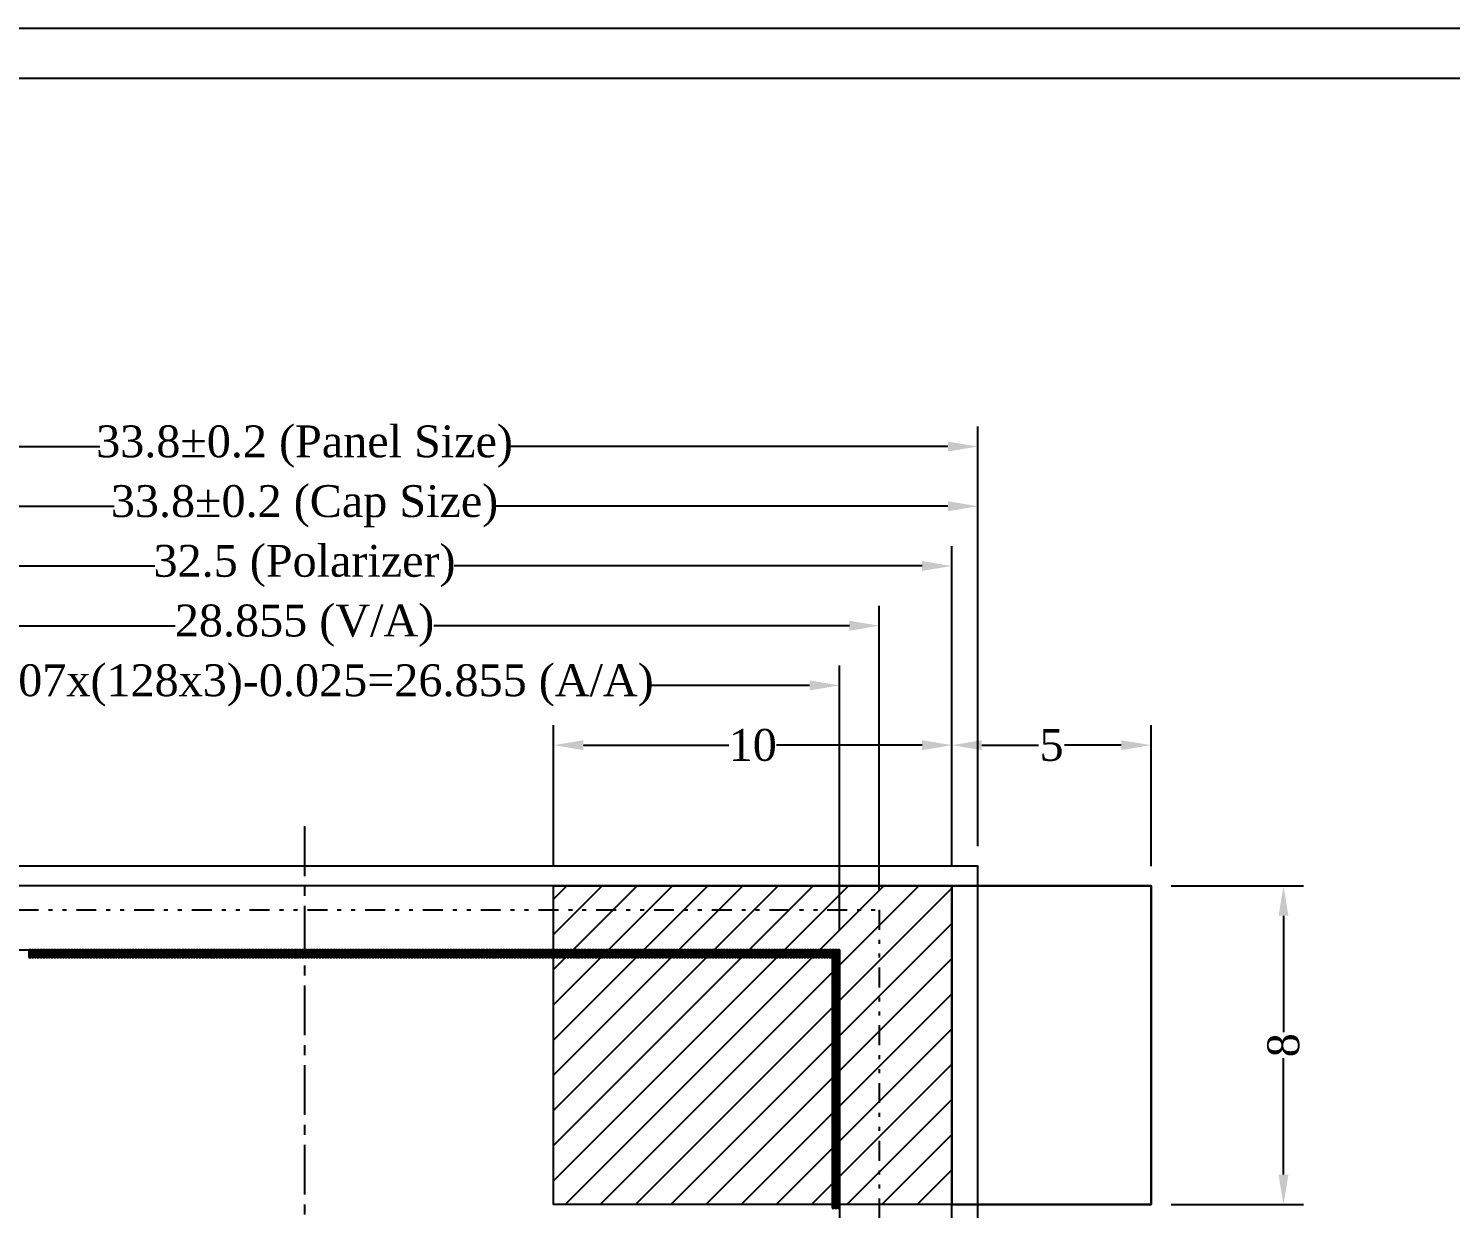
# Model space of a CAD drawing. Extents: x -2 to 150, y 0 to 100.
# Drawn here: x 34 to 69.69, y 70.36 to 100 of the extents above; entities that cross this region are included whole.
import ezdxf

# ---------------------------------------------------------------- set-up
doc = ezdxf.new("R2010")
doc.units = 0
doc.header["$MEASUREMENT"] = 0
for name, pattern in [('CENTER', [2, 1.25, -0.25, 0.25, -0.25]), ('DASHED', [0.75, 0.5, -0.25]), ('DIVIDE', [1.25, 0.5, -0.25, 0, -0.25, 0, -0.25])]:
    doc.linetypes.add(name, pattern=pattern)
for name, color, linetype in [('Center', 1, 'CENTER'), ('Dimension', 7, 'Continuous'), ('Frame', 7, 'Continuous'), ('Pixel', 5, 'Continuous')]:
    doc.layers.add(name, color=color, linetype=linetype)
doc.styles.get("Standard").update_dxf_attribs({"font": 'TIMES.TTF'})
doc.dimstyles.get("Standard").update_dxf_attribs({"dimtxt": 0.7, "dimasz": 0.75, "dimexe": 0.5, "dimexo": 0.5, "dimgap": 0.1, "dimtad": 0, "dimdec": 3, "dimdsep": 46, "dimtxsty": 'Standard', "dimcen": 0.09, "dimadec": 0, "dimazin": 0, "dimtfac": 1, "dimtdec": 3, "dimtmove": 0, "dimatfit": 3, "dimfxl": 0, "dimtolj": 1, "dimarcsym": 0})

# ---------------------------------------------------------------- blocks, each defined once
blk = doc.blocks.new('*D4')
at = {"layer": 'Defpoints', "color": 0}
for p in [(57.828, 88), (24.028, 78.964), (57.828, 78.964)]:
    blk.add_point(p, dxfattribs=at)
at = {"layer": 'Dimension', "color": 0, "lineweight": -2}
for p, q in [((24.028, 79.464), (24.028, 88.5)), ((57.828, 79.464), (57.828, 88.5)), ((24.778, 88), (36.152, 88)), ((57.078, 88), (45.703, 88))]:
    blk.add_line(p, q, dxfattribs=at)
at = {"layer": 'Dimension', "color": 0}
for points in [[(24.778, 88.125), (24.778, 87.875), (24.028, 88)], [(57.078, 88.125), (57.078, 87.875), (57.828, 88)]]:
    blk.add_solid(points, dxfattribs=at)
at = {"layer": 'Dimension', "color": 0, "insert": (40.928, 88), "char_height": 0.8, "attachment_point": 5}
blk.add_mtext('\\A1;33.8±0.2 (Cap Size)', dxfattribs=at)
blk = doc.blocks.new('*D5')
at = {"layer": 'Defpoints', "color": 0}
for p in [(57.828, 89.5), (24.028, 78.964), (57.828, 78.964)]:
    blk.add_point(p, dxfattribs=at)
at = {"layer": 'Dimension', "color": 0, "lineweight": -2}
for p, q in [((24.028, 79.464), (24.028, 90)), ((57.828, 79.464), (57.828, 90)), ((24.778, 89.5), (35.791, 89.5)), ((57.078, 89.5), (46.064, 89.5))]:
    blk.add_line(p, q, dxfattribs=at)
at = {"layer": 'Dimension', "color": 0}
for points in [[(24.778, 89.625), (24.778, 89.375), (24.028, 89.5)], [(57.078, 89.625), (57.078, 89.375), (57.828, 89.5)]]:
    blk.add_solid(points, dxfattribs=at)
at = {"layer": 'Dimension', "color": 0, "insert": (40.928, 89.5), "char_height": 0.8, "attachment_point": 5}
blk.add_mtext('\\A1;33.8±0.2 (Panel Size)', dxfattribs=at)
blk = doc.blocks.new('*D6')
at = {"layer": 'Defpoints', "color": 0}
for p in [(55.355, 85), (26.5, 77.864), (55.355, 77.864)]:
    blk.add_point(p, dxfattribs=at)
at = {"layer": 'Dimension', "color": 0, "lineweight": -2}
for p, q in [((26.5, 78.364), (26.5, 85.5)), ((55.355, 78.364), (55.355, 85.5)), ((27.25, 85), (37.682, 85)), ((54.605, 85), (44.173, 85))]:
    blk.add_line(p, q, dxfattribs=at)
at = {"layer": 'Dimension', "color": 0}
for points in [[(27.25, 85.125), (27.25, 84.875), (26.5, 85)], [(54.605, 85.125), (54.605, 84.875), (55.355, 85)]]:
    blk.add_solid(points, dxfattribs=at)
at = {"layer": 'Dimension', "color": 0, "insert": (40.928, 85), "char_height": 0.8, "attachment_point": 5}
blk.add_mtext('\\A1;28.855 (V/A)', dxfattribs=at)
blk = doc.blocks.new('*D11')
at = {"layer": 'Defpoints', "color": 0}
for p in [(54.355, 83.5), (27.5, 76.864), (54.355, 76.864)]:
    blk.add_point(p, dxfattribs=at)
at = {"layer": 'Dimension', "color": 0, "lineweight": -2}
for p, q in [((27.5, 77.364), (27.5, 84)), ((54.355, 77.364), (54.355, 84)), ((28.25, 83.5), (32.293, 83.5)), ((53.605, 83.5), (49.562, 83.5))]:
    blk.add_line(p, q, dxfattribs=at)
at = {"layer": 'Dimension', "color": 0}
for points in [[(28.25, 83.625), (28.25, 83.375), (27.5, 83.5)], [(53.605, 83.625), (53.605, 83.375), (54.355, 83.5)]]:
    blk.add_solid(points, dxfattribs=at)
at = {"layer": 'Dimension', "color": 0, "insert": (40.928, 83.5), "char_height": 0.8, "attachment_point": 5}
blk.add_mtext('\\A1;P0.07x(128x3)-0.025=26.855 (A/A)', dxfattribs=at)
blk = doc.blocks.new('*D14')
at = {"layer": 'Defpoints', "color": 0}
for p in [(24.678, 86.5), (24.678, 78.464), (57.178, 78.464)]:
    blk.add_point(p, dxfattribs=at)
at = {"layer": 'Dimension', "color": 0, "lineweight": -2}
for p, q in [((24.678, 78.964), (24.678, 87)), ((57.178, 78.964), (57.178, 87)), ((25.428, 86.5), (37.169, 86.5)), ((56.428, 86.5), (44.686, 86.5))]:
    blk.add_line(p, q, dxfattribs=at)
at = {"layer": 'Dimension', "color": 0}
for points in [[(25.428, 86.625), (25.428, 86.375), (24.678, 86.5)], [(56.428, 86.625), (56.428, 86.375), (57.178, 86.5)]]:
    blk.add_solid(points, dxfattribs=at)
at = {"layer": 'Dimension', "color": 0, "insert": (40.928, 86.5), "char_height": 0.8, "attachment_point": 5}
blk.add_mtext('\\A1;32.5 (Polarizer)', dxfattribs=at)
blk = doc.blocks.new('*D15')
at = {"layer": 'Defpoints', "color": 0}
for p in [(62.178, 78.464), (65.5, 78.464), (62.178, 70.464)]:
    blk.add_point(p, dxfattribs=at)
at = {"layer": 'Dimension', "color": 0, "lineweight": -2}
for p, q in [((62.678, 78.464), (66, 78.464)), ((65.5, 77.714), (65.5, 74.79)), ((65.5, 71.214), (65.5, 74.138)), ((62.678, 70.464), (66, 70.464))]:
    blk.add_line(p, q, dxfattribs=at)
at = {"layer": 'Dimension', "color": 0}
for points in [[(65.375, 77.714), (65.625, 77.714), (65.5, 78.464)], [(65.375, 71.214), (65.625, 71.214), (65.5, 70.464)]]:
    blk.add_solid(points, dxfattribs=at)
at = {"layer": 'Dimension', "color": 0, "insert": (65.5, 74.464), "char_height": 0.8, "attachment_point": 5, "rotation": 90}
blk.add_mtext('\\A1;8', dxfattribs=at)
blk = doc.blocks.new('*D0')
at = {"layer": 'Defpoints', "color": 0}
for p in [(62.178, 82), (57.178, 78.464), (62.178, 78.464)]:
    blk.add_point(p, dxfattribs=at)
at = {"layer": 'Dimension', "color": 0, "lineweight": -2}
for p, q in [((57.178, 78.964), (57.178, 82.5)), ((62.178, 78.964), (62.178, 82.5)), ((57.928, 82), (59.349, 82)), ((61.428, 82), (60.006, 82))]:
    blk.add_line(p, q, dxfattribs=at)
at = {"layer": 'Dimension', "color": 0}
for points in [[(57.928, 82.125), (57.928, 81.875), (57.178, 82)], [(61.428, 82.125), (61.428, 81.875), (62.178, 82)]]:
    blk.add_solid(points, dxfattribs=at)
at = {"layer": 'Dimension', "color": 0, "insert": (59.678, 82), "char_height": 0.8, "attachment_point": 5}
blk.add_mtext('\\A1;5', dxfattribs=at)
blk = doc.blocks.new('*D36')
at = {"layer": 'Defpoints', "color": 0}
for p in [(57.178, 82), (47.178, 78.464), (57.178, 78.464)]:
    blk.add_point(p, dxfattribs=at)
at = {"layer": 'Dimension', "color": 0, "lineweight": -2}
for p, q in [((47.178, 78.964), (47.178, 82.5)), ((57.178, 78.964), (57.178, 82.5)), ((47.928, 82), (51.577, 82)), ((56.428, 82), (52.778, 82))]:
    blk.add_line(p, q, dxfattribs=at)
at = {"layer": 'Dimension', "color": 0}
for points in [[(47.928, 82.125), (47.928, 81.875), (47.178, 82)], [(56.428, 82.125), (56.428, 81.875), (57.178, 82)]]:
    blk.add_solid(points, dxfattribs=at)
at = {"layer": 'Dimension', "color": 0, "insert": (52.178, 82), "char_height": 0.8, "attachment_point": 5}
blk.add_mtext('\\A1;10', dxfattribs=at)

msp = doc.modelspace()

# ---------------------------------------------------------------- hatches: boundary and pattern name
h = msp.add_hatch()
h.set_pattern_fill('ANSI31', color=4, scale=5, style=0)
h.set_pattern_definition([(45, (14.8415, 16.626), (-0.4419417, 0.4419417), [])])
h.paths.add_polyline_path([(55.2135, 77.302), (55.2135, 70.464), (57.1775, 70.464), (57.1775, 78.464), (47.1775, 78.464), (47.1775, 77.302)])
h.paths.add_polyline_path([(47.1775, 77.302), (47.1775, 76.302), (54.2135, 76.302), (54.2135, 70.464), (55.2135, 70.464), (55.2135, 77.302)])
h.paths.add_polyline_path([(47.1775, 76.302), (47.1775, 70.464), (54.2135, 70.464), (54.2135, 76.302)], flags=17)

# ---------------------------------------------------------------- linework, layer by layer
msp.add_lwpolyline([(24.0275, 44.964), (57.8275, 44.964), (57.8275, 78.964), (24.0275, 78.964)], close=True)
at = {"linetype": 'DASHED'}
msp.add_lwpolyline([(24.0275, 46.964), (57.8275, 46.964), (57.8275, 78.964), (24.0275, 78.964)], close=True, dxfattribs=at)
at = {"color": 6}
msp.add_lwpolyline([(24.6775, 47.964), (57.1775, 47.964), (57.1775, 78.464), (24.6775, 78.464)], close=True, dxfattribs=at)
at = {"color": 4}
for points in [[(47.1775, 78.464), (62.1775, 78.464), (62.1775, 70.464), (47.1775, 70.464)], [(57.1775, 70.464), (62.1775, 70.464), (62.1775, 78.464), (57.1775, 78.464)]]:
    msp.add_lwpolyline(points, close=True, dxfattribs=at)
at = {"color": 4, "linetype": 'DIVIDE'}
msp.add_lwpolyline([(26.5, 77.864), (55.355, 77.864), (55.355, 49), (26.5, 49)], close=True, dxfattribs=at)
at = {"color": 5}
msp.add_lwpolyline([(27.5, 76.864), (54.355, 76.864), (54.355, 50), (27.5, 50)], close=True, dxfattribs=at)
at = {"layer": 'Center', "linetype": 'CENTER'}
msp.add_line((40.9275, 79.964), (40.9275, 29.614), dxfattribs=at)
at = {"layer": 'Frame'}
for points in [[(150, 100), (0, 100), (0, 0), (150, 0)], [(148.75, 1.25), (1.25, 1.25), (1.25, 98.75), (148.75, 98.75)]]:
    msp.add_lwpolyline(points, close=True, dxfattribs=at)
at = {"layer": 'Pixel', "color": 1}
for points in [[(34.01, 76.67), (34.055, 76.67), (34.055, 76.864), (34.01, 76.864)], [(34.22, 76.67), (34.265, 76.67), (34.265, 76.864), (34.22, 76.864)], [(34.43, 76.67), (34.475, 76.67), (34.475, 76.864), (34.43, 76.864)], [(34.64, 76.67), (34.685, 76.67), (34.685, 76.864), (34.64, 76.864)], [(34.85, 76.67), (34.895, 76.67), (34.895, 76.864), (34.85, 76.864)], [(35.06, 76.67), (35.105, 76.67), (35.105, 76.864), (35.06, 76.864)], [(35.27, 76.67), (35.315, 76.67), (35.315, 76.864), (35.27, 76.864)], [(35.48, 76.67), (35.525, 76.67), (35.525, 76.864), (35.48, 76.864)], [(35.69, 76.67), (35.735, 76.67), (35.735, 76.864), (35.69, 76.864)], [(35.9, 76.67), (35.945, 76.67), (35.945, 76.864), (35.9, 76.864)], [(36.11, 76.67), (36.155, 76.67), (36.155, 76.864), (36.11, 76.864)], [(36.32, 76.67), (36.365, 76.67), (36.365, 76.864), (36.32, 76.864)], [(36.53, 76.67), (36.575, 76.67), (36.575, 76.864), (36.53, 76.864)], [(36.74, 76.67), (36.785, 76.67), (36.785, 76.864), (36.74, 76.864)], [(36.95, 76.67), (36.995, 76.67), (36.995, 76.864), (36.95, 76.864)], [(37.16, 76.67), (37.205, 76.67), (37.205, 76.864), (37.16, 76.864)], [(37.37, 76.67), (37.415, 76.67), (37.415, 76.864), (37.37, 76.864)], [(37.58, 76.67), (37.625, 76.67), (37.625, 76.864), (37.58, 76.864)], [(37.79, 76.67), (37.835, 76.67), (37.835, 76.864), (37.79, 76.864)], [(38, 76.67), (38.045, 76.67), (38.045, 76.864), (38, 76.864)], [(38.21, 76.67), (38.255, 76.67), (38.255, 76.864), (38.21, 76.864)], [(38.42, 76.67), (38.465, 76.67), (38.465, 76.864), (38.42, 76.864)], [(38.63, 76.67), (38.675, 76.67), (38.675, 76.864), (38.63, 76.864)], [(38.84, 76.67), (38.885, 76.67), (38.885, 76.864), (38.84, 76.864)], [(39.05, 76.67), (39.095, 76.67), (39.095, 76.864), (39.05, 76.864)], [(39.26, 76.67), (39.305, 76.67), (39.305, 76.864), (39.26, 76.864)], [(39.47, 76.67), (39.515, 76.67), (39.515, 76.864), (39.47, 76.864)], [(39.68, 76.67), (39.725, 76.67), (39.725, 76.864), (39.68, 76.864)], [(39.89, 76.67), (39.935, 76.67), (39.935, 76.864), (39.89, 76.864)], [(40.1, 76.67), (40.145, 76.67), (40.145, 76.864), (40.1, 76.864)], [(40.31, 76.67), (40.355, 76.67), (40.355, 76.864), (40.31, 76.864)], [(40.52, 76.67), (40.565, 76.67), (40.565, 76.864), (40.52, 76.864)], [(40.73, 76.67), (40.775, 76.67), (40.775, 76.864), (40.73, 76.864)], [(40.94, 76.67), (40.985, 76.67), (40.985, 76.864), (40.94, 76.864)], [(41.15, 76.67), (41.195, 76.67), (41.195, 76.864), (41.15, 76.864)], [(41.36, 76.67), (41.405, 76.67), (41.405, 76.864), (41.36, 76.864)], [(41.57, 76.67), (41.615, 76.67), (41.615, 76.864), (41.57, 76.864)], [(41.78, 76.67), (41.825, 76.67), (41.825, 76.864), (41.78, 76.864)], [(41.99, 76.67), (42.035, 76.67), (42.035, 76.864), (41.99, 76.864)], [(42.2, 76.67), (42.245, 76.67), (42.245, 76.864), (42.2, 76.864)], [(42.41, 76.67), (42.455, 76.67), (42.455, 76.864), (42.41, 76.864)], [(42.62, 76.67), (42.665, 76.67), (42.665, 76.864), (42.62, 76.864)], [(42.83, 76.67), (42.875, 76.67), (42.875, 76.864), (42.83, 76.864)], [(43.04, 76.67), (43.085, 76.67), (43.085, 76.864), (43.04, 76.864)], [(43.25, 76.67), (43.295, 76.67), (43.295, 76.864), (43.25, 76.864)], [(43.46, 76.67), (43.505, 76.67), (43.505, 76.864), (43.46, 76.864)], [(43.67, 76.67), (43.715, 76.67), (43.715, 76.864), (43.67, 76.864)], [(43.88, 76.67), (43.925, 76.67), (43.925, 76.864), (43.88, 76.864)], [(44.09, 76.67), (44.135, 76.67), (44.135, 76.864), (44.09, 76.864)], [(44.3, 76.67), (44.345, 76.67), (44.345, 76.864), (44.3, 76.864)], [(44.51, 76.67), (44.555, 76.67), (44.555, 76.864), (44.51, 76.864)], [(44.72, 76.67), (44.765, 76.67), (44.765, 76.864), (44.72, 76.864)], [(44.93, 76.67), (44.975, 76.67), (44.975, 76.864), (44.93, 76.864)], [(45.14, 76.67), (45.185, 76.67), (45.185, 76.864), (45.14, 76.864)], [(45.35, 76.67), (45.395, 76.67), (45.395, 76.864), (45.35, 76.864)], [(45.56, 76.67), (45.605, 76.67), (45.605, 76.864), (45.56, 76.864)], [(45.77, 76.67), (45.815, 76.67), (45.815, 76.864), (45.77, 76.864)], [(45.98, 76.67), (46.025, 76.67), (46.025, 76.864), (45.98, 76.864)], [(46.19, 76.67), (46.235, 76.67), (46.235, 76.864), (46.19, 76.864)], [(46.4, 76.67), (46.445, 76.67), (46.445, 76.864), (46.4, 76.864)], [(46.61, 76.67), (46.655, 76.67), (46.655, 76.864), (46.61, 76.864)], [(46.82, 76.67), (46.865, 76.67), (46.865, 76.864), (46.82, 76.864)], [(47.03, 76.67), (47.075, 76.67), (47.075, 76.864), (47.03, 76.864)], [(47.24, 76.67), (47.285, 76.67), (47.285, 76.864), (47.24, 76.864)], [(47.45, 76.67), (47.495, 76.67), (47.495, 76.864), (47.45, 76.864)], [(47.66, 76.67), (47.705, 76.67), (47.705, 76.864), (47.66, 76.864)], [(47.87, 76.67), (47.915, 76.67), (47.915, 76.864), (47.87, 76.864)], [(48.08, 76.67), (48.125, 76.67), (48.125, 76.864), (48.08, 76.864)], [(48.29, 76.67), (48.335, 76.67), (48.335, 76.864), (48.29, 76.864)], [(48.5, 76.67), (48.545, 76.67), (48.545, 76.864), (48.5, 76.864)], [(48.71, 76.67), (48.755, 76.67), (48.755, 76.864), (48.71, 76.864)], [(48.92, 76.67), (48.965, 76.67), (48.965, 76.864), (48.92, 76.864)], [(49.13, 76.67), (49.175, 76.67), (49.175, 76.864), (49.13, 76.864)], [(49.34, 76.67), (49.385, 76.67), (49.385, 76.864), (49.34, 76.864)], [(49.55, 76.67), (49.595, 76.67), (49.595, 76.864), (49.55, 76.864)], [(49.76, 76.67), (49.805, 76.67), (49.805, 76.864), (49.76, 76.864)], [(49.97, 76.67), (50.015, 76.67), (50.015, 76.864), (49.97, 76.864)], [(50.18, 76.67), (50.225, 76.67), (50.225, 76.864), (50.18, 76.864)], [(50.39, 76.67), (50.435, 76.67), (50.435, 76.864), (50.39, 76.864)], [(50.6, 76.67), (50.645, 76.67), (50.645, 76.864), (50.6, 76.864)], [(50.81, 76.67), (50.855, 76.67), (50.855, 76.864), (50.81, 76.864)], [(51.02, 76.67), (51.065, 76.67), (51.065, 76.864), (51.02, 76.864)], [(51.23, 76.67), (51.275, 76.67), (51.275, 76.864), (51.23, 76.864)], [(51.44, 76.67), (51.485, 76.67), (51.485, 76.864), (51.44, 76.864)], [(51.65, 76.67), (51.695, 76.67), (51.695, 76.864), (51.65, 76.864)], [(51.86, 76.67), (51.905, 76.67), (51.905, 76.864), (51.86, 76.864)], [(52.07, 76.67), (52.115, 76.67), (52.115, 76.864), (52.07, 76.864)], [(52.28, 76.67), (52.325, 76.67), (52.325, 76.864), (52.28, 76.864)], [(52.49, 76.67), (52.535, 76.67), (52.535, 76.864), (52.49, 76.864)], [(52.7, 76.67), (52.745, 76.67), (52.745, 76.864), (52.7, 76.864)], [(52.91, 76.67), (52.955, 76.67), (52.955, 76.864), (52.91, 76.864)], [(53.12, 76.67), (53.165, 76.67), (53.165, 76.864), (53.12, 76.864)], [(53.33, 76.67), (53.375, 76.67), (53.375, 76.864), (53.33, 76.864)], [(53.54, 76.67), (53.585, 76.67), (53.585, 76.864), (53.54, 76.864)], [(53.75, 76.67), (53.795, 76.67), (53.795, 76.864), (53.75, 76.864)], [(53.96, 76.67), (54.005, 76.67), (54.005, 76.864), (53.96, 76.864)], [(54.17, 76.67), (54.215, 76.67), (54.215, 76.864), (54.17, 76.864)], [(54.17, 76.46), (54.215, 76.46), (54.215, 76.654), (54.17, 76.654)], [(54.17, 76.25), (54.215, 76.25), (54.215, 76.444), (54.17, 76.444)], [(54.17, 76.04), (54.215, 76.04), (54.215, 76.234), (54.17, 76.234)], [(54.17, 75.83), (54.215, 75.83), (54.215, 76.024), (54.17, 76.024)], [(54.17, 75.62), (54.215, 75.62), (54.215, 75.814), (54.17, 75.814)], [(54.17, 75.41), (54.215, 75.41), (54.215, 75.604), (54.17, 75.604)], [(54.17, 75.2), (54.215, 75.2), (54.215, 75.394), (54.17, 75.394)], [(54.17, 74.99), (54.215, 74.99), (54.215, 75.184), (54.17, 75.184)], [(54.17, 74.78), (54.215, 74.78), (54.215, 74.974), (54.17, 74.974)], [(54.17, 74.57), (54.215, 74.57), (54.215, 74.764), (54.17, 74.764)], [(54.17, 74.36), (54.215, 74.36), (54.215, 74.554), (54.17, 74.554)], [(54.17, 74.15), (54.215, 74.15), (54.215, 74.344), (54.17, 74.344)], [(54.17, 73.94), (54.215, 73.94), (54.215, 74.134), (54.17, 74.134)], [(54.17, 73.73), (54.215, 73.73), (54.215, 73.924), (54.17, 73.924)], [(54.17, 73.52), (54.215, 73.52), (54.215, 73.714), (54.17, 73.714)], [(54.17, 73.31), (54.215, 73.31), (54.215, 73.504), (54.17, 73.504)], [(54.17, 73.1), (54.215, 73.1), (54.215, 73.294), (54.17, 73.294)], [(54.17, 72.89), (54.215, 72.89), (54.215, 73.084), (54.17, 73.084)], [(54.17, 72.68), (54.215, 72.68), (54.215, 72.874), (54.17, 72.874)], [(54.17, 72.47), (54.215, 72.47), (54.215, 72.664), (54.17, 72.664)], [(54.17, 72.26), (54.215, 72.26), (54.215, 72.454), (54.17, 72.454)], [(54.17, 72.05), (54.215, 72.05), (54.215, 72.244), (54.17, 72.244)], [(54.17, 71.84), (54.215, 71.84), (54.215, 72.034), (54.17, 72.034)], [(54.17, 71.63), (54.215, 71.63), (54.215, 71.824), (54.17, 71.824)], [(54.17, 71.42), (54.215, 71.42), (54.215, 71.614), (54.17, 71.614)], [(54.17, 71.21), (54.215, 71.21), (54.215, 71.404), (54.17, 71.404)], [(54.17, 71), (54.215, 71), (54.215, 71.194), (54.17, 71.194)], [(54.17, 70.79), (54.215, 70.79), (54.215, 70.984), (54.17, 70.984)], [(54.17, 70.58), (54.215, 70.58), (54.215, 70.774), (54.17, 70.774)], [(54.17, 70.37), (54.215, 70.37), (54.215, 70.564), (54.17, 70.564)]]:
    msp.add_lwpolyline(points, close=True, dxfattribs=at)
at = {"layer": 'Pixel', "color": 3}
for points in [[(34.08, 76.67), (34.125, 76.67), (34.125, 76.864), (34.08, 76.864)], [(34.29, 76.67), (34.335, 76.67), (34.335, 76.864), (34.29, 76.864)], [(34.5, 76.67), (34.545, 76.67), (34.545, 76.864), (34.5, 76.864)], [(34.71, 76.67), (34.755, 76.67), (34.755, 76.864), (34.71, 76.864)], [(34.92, 76.67), (34.965, 76.67), (34.965, 76.864), (34.92, 76.864)], [(35.13, 76.67), (35.175, 76.67), (35.175, 76.864), (35.13, 76.864)], [(35.34, 76.67), (35.385, 76.67), (35.385, 76.864), (35.34, 76.864)], [(35.55, 76.67), (35.595, 76.67), (35.595, 76.864), (35.55, 76.864)], [(35.76, 76.67), (35.805, 76.67), (35.805, 76.864), (35.76, 76.864)], [(35.97, 76.67), (36.015, 76.67), (36.015, 76.864), (35.97, 76.864)], [(36.18, 76.67), (36.225, 76.67), (36.225, 76.864), (36.18, 76.864)], [(36.39, 76.67), (36.435, 76.67), (36.435, 76.864), (36.39, 76.864)], [(36.6, 76.67), (36.645, 76.67), (36.645, 76.864), (36.6, 76.864)], [(36.81, 76.67), (36.855, 76.67), (36.855, 76.864), (36.81, 76.864)], [(37.02, 76.67), (37.065, 76.67), (37.065, 76.864), (37.02, 76.864)], [(37.23, 76.67), (37.275, 76.67), (37.275, 76.864), (37.23, 76.864)], [(37.44, 76.67), (37.485, 76.67), (37.485, 76.864), (37.44, 76.864)], [(37.65, 76.67), (37.695, 76.67), (37.695, 76.864), (37.65, 76.864)], [(37.86, 76.67), (37.905, 76.67), (37.905, 76.864), (37.86, 76.864)], [(38.07, 76.67), (38.115, 76.67), (38.115, 76.864), (38.07, 76.864)], [(38.28, 76.67), (38.325, 76.67), (38.325, 76.864), (38.28, 76.864)], [(38.49, 76.67), (38.535, 76.67), (38.535, 76.864), (38.49, 76.864)], [(38.7, 76.67), (38.745, 76.67), (38.745, 76.864), (38.7, 76.864)], [(38.91, 76.67), (38.955, 76.67), (38.955, 76.864), (38.91, 76.864)], [(39.12, 76.67), (39.165, 76.67), (39.165, 76.864), (39.12, 76.864)], [(39.33, 76.67), (39.375, 76.67), (39.375, 76.864), (39.33, 76.864)], [(39.54, 76.67), (39.585, 76.67), (39.585, 76.864), (39.54, 76.864)], [(39.75, 76.67), (39.795, 76.67), (39.795, 76.864), (39.75, 76.864)], [(39.96, 76.67), (40.005, 76.67), (40.005, 76.864), (39.96, 76.864)], [(40.17, 76.67), (40.215, 76.67), (40.215, 76.864), (40.17, 76.864)], [(40.38, 76.67), (40.425, 76.67), (40.425, 76.864), (40.38, 76.864)], [(40.59, 76.67), (40.635, 76.67), (40.635, 76.864), (40.59, 76.864)], [(40.8, 76.67), (40.845, 76.67), (40.845, 76.864), (40.8, 76.864)], [(41.01, 76.67), (41.055, 76.67), (41.055, 76.864), (41.01, 76.864)], [(41.22, 76.67), (41.265, 76.67), (41.265, 76.864), (41.22, 76.864)], [(41.43, 76.67), (41.475, 76.67), (41.475, 76.864), (41.43, 76.864)], [(41.64, 76.67), (41.685, 76.67), (41.685, 76.864), (41.64, 76.864)], [(41.85, 76.67), (41.895, 76.67), (41.895, 76.864), (41.85, 76.864)], [(42.06, 76.67), (42.105, 76.67), (42.105, 76.864), (42.06, 76.864)], [(42.27, 76.67), (42.315, 76.67), (42.315, 76.864), (42.27, 76.864)], [(42.48, 76.67), (42.525, 76.67), (42.525, 76.864), (42.48, 76.864)], [(42.69, 76.67), (42.735, 76.67), (42.735, 76.864), (42.69, 76.864)], [(42.9, 76.67), (42.945, 76.67), (42.945, 76.864), (42.9, 76.864)], [(43.11, 76.67), (43.155, 76.67), (43.155, 76.864), (43.11, 76.864)], [(43.32, 76.67), (43.365, 76.67), (43.365, 76.864), (43.32, 76.864)], [(43.53, 76.67), (43.575, 76.67), (43.575, 76.864), (43.53, 76.864)], [(43.74, 76.67), (43.785, 76.67), (43.785, 76.864), (43.74, 76.864)], [(43.95, 76.67), (43.995, 76.67), (43.995, 76.864), (43.95, 76.864)], [(44.16, 76.67), (44.205, 76.67), (44.205, 76.864), (44.16, 76.864)], [(44.37, 76.67), (44.415, 76.67), (44.415, 76.864), (44.37, 76.864)], [(44.58, 76.67), (44.625, 76.67), (44.625, 76.864), (44.58, 76.864)], [(44.79, 76.67), (44.835, 76.67), (44.835, 76.864), (44.79, 76.864)], [(45, 76.67), (45.045, 76.67), (45.045, 76.864), (45, 76.864)], [(45.21, 76.67), (45.255, 76.67), (45.255, 76.864), (45.21, 76.864)], [(45.42, 76.67), (45.465, 76.67), (45.465, 76.864), (45.42, 76.864)], [(45.63, 76.67), (45.675, 76.67), (45.675, 76.864), (45.63, 76.864)], [(45.84, 76.67), (45.885, 76.67), (45.885, 76.864), (45.84, 76.864)], [(46.05, 76.67), (46.095, 76.67), (46.095, 76.864), (46.05, 76.864)], [(46.26, 76.67), (46.305, 76.67), (46.305, 76.864), (46.26, 76.864)], [(46.47, 76.67), (46.515, 76.67), (46.515, 76.864), (46.47, 76.864)], [(46.68, 76.67), (46.725, 76.67), (46.725, 76.864), (46.68, 76.864)], [(46.89, 76.67), (46.935, 76.67), (46.935, 76.864), (46.89, 76.864)], [(47.1, 76.67), (47.145, 76.67), (47.145, 76.864), (47.1, 76.864)], [(47.31, 76.67), (47.355, 76.67), (47.355, 76.864), (47.31, 76.864)], [(47.52, 76.67), (47.565, 76.67), (47.565, 76.864), (47.52, 76.864)], [(47.73, 76.67), (47.775, 76.67), (47.775, 76.864), (47.73, 76.864)], [(47.94, 76.67), (47.985, 76.67), (47.985, 76.864), (47.94, 76.864)], [(48.15, 76.67), (48.195, 76.67), (48.195, 76.864), (48.15, 76.864)], [(48.36, 76.67), (48.405, 76.67), (48.405, 76.864), (48.36, 76.864)], [(48.57, 76.67), (48.615, 76.67), (48.615, 76.864), (48.57, 76.864)], [(48.78, 76.67), (48.825, 76.67), (48.825, 76.864), (48.78, 76.864)], [(48.99, 76.67), (49.035, 76.67), (49.035, 76.864), (48.99, 76.864)], [(49.2, 76.67), (49.245, 76.67), (49.245, 76.864), (49.2, 76.864)], [(49.41, 76.67), (49.455, 76.67), (49.455, 76.864), (49.41, 76.864)], [(49.62, 76.67), (49.665, 76.67), (49.665, 76.864), (49.62, 76.864)], [(49.83, 76.67), (49.875, 76.67), (49.875, 76.864), (49.83, 76.864)], [(50.04, 76.67), (50.085, 76.67), (50.085, 76.864), (50.04, 76.864)], [(50.25, 76.67), (50.295, 76.67), (50.295, 76.864), (50.25, 76.864)], [(50.46, 76.67), (50.505, 76.67), (50.505, 76.864), (50.46, 76.864)], [(50.67, 76.67), (50.715, 76.67), (50.715, 76.864), (50.67, 76.864)], [(50.88, 76.67), (50.925, 76.67), (50.925, 76.864), (50.88, 76.864)], [(51.09, 76.67), (51.135, 76.67), (51.135, 76.864), (51.09, 76.864)], [(51.3, 76.67), (51.345, 76.67), (51.345, 76.864), (51.3, 76.864)], [(51.51, 76.67), (51.555, 76.67), (51.555, 76.864), (51.51, 76.864)], [(51.72, 76.67), (51.765, 76.67), (51.765, 76.864), (51.72, 76.864)], [(51.93, 76.67), (51.975, 76.67), (51.975, 76.864), (51.93, 76.864)], [(52.14, 76.67), (52.185, 76.67), (52.185, 76.864), (52.14, 76.864)], [(52.35, 76.67), (52.395, 76.67), (52.395, 76.864), (52.35, 76.864)], [(52.56, 76.67), (52.605, 76.67), (52.605, 76.864), (52.56, 76.864)], [(52.77, 76.67), (52.815, 76.67), (52.815, 76.864), (52.77, 76.864)], [(52.98, 76.67), (53.025, 76.67), (53.025, 76.864), (52.98, 76.864)], [(53.19, 76.67), (53.235, 76.67), (53.235, 76.864), (53.19, 76.864)], [(53.4, 76.67), (53.445, 76.67), (53.445, 76.864), (53.4, 76.864)], [(53.61, 76.67), (53.655, 76.67), (53.655, 76.864), (53.61, 76.864)], [(53.82, 76.67), (53.865, 76.67), (53.865, 76.864), (53.82, 76.864)], [(54.03, 76.67), (54.075, 76.67), (54.075, 76.864), (54.03, 76.864)], [(54.24, 76.67), (54.285, 76.67), (54.285, 76.864), (54.24, 76.864)], [(54.24, 76.46), (54.285, 76.46), (54.285, 76.654), (54.24, 76.654)], [(54.24, 76.25), (54.285, 76.25), (54.285, 76.444), (54.24, 76.444)], [(54.24, 76.04), (54.285, 76.04), (54.285, 76.234), (54.24, 76.234)], [(54.24, 75.83), (54.285, 75.83), (54.285, 76.024), (54.24, 76.024)], [(54.24, 75.62), (54.285, 75.62), (54.285, 75.814), (54.24, 75.814)], [(54.24, 75.41), (54.285, 75.41), (54.285, 75.604), (54.24, 75.604)], [(54.24, 75.2), (54.285, 75.2), (54.285, 75.394), (54.24, 75.394)], [(54.24, 74.99), (54.285, 74.99), (54.285, 75.184), (54.24, 75.184)], [(54.24, 74.78), (54.285, 74.78), (54.285, 74.974), (54.24, 74.974)], [(54.24, 74.57), (54.285, 74.57), (54.285, 74.764), (54.24, 74.764)], [(54.24, 74.36), (54.285, 74.36), (54.285, 74.554), (54.24, 74.554)], [(54.24, 74.15), (54.285, 74.15), (54.285, 74.344), (54.24, 74.344)], [(54.24, 73.94), (54.285, 73.94), (54.285, 74.134), (54.24, 74.134)], [(54.24, 73.73), (54.285, 73.73), (54.285, 73.924), (54.24, 73.924)], [(54.24, 73.52), (54.285, 73.52), (54.285, 73.714), (54.24, 73.714)], [(54.24, 73.31), (54.285, 73.31), (54.285, 73.504), (54.24, 73.504)], [(54.24, 73.1), (54.285, 73.1), (54.285, 73.294), (54.24, 73.294)], [(54.24, 72.89), (54.285, 72.89), (54.285, 73.084), (54.24, 73.084)], [(54.24, 72.68), (54.285, 72.68), (54.285, 72.874), (54.24, 72.874)], [(54.24, 72.47), (54.285, 72.47), (54.285, 72.664), (54.24, 72.664)], [(54.24, 72.26), (54.285, 72.26), (54.285, 72.454), (54.24, 72.454)], [(54.24, 72.05), (54.285, 72.05), (54.285, 72.244), (54.24, 72.244)], [(54.24, 71.84), (54.285, 71.84), (54.285, 72.034), (54.24, 72.034)], [(54.24, 71.63), (54.285, 71.63), (54.285, 71.824), (54.24, 71.824)], [(54.24, 71.42), (54.285, 71.42), (54.285, 71.614), (54.24, 71.614)], [(54.24, 71.21), (54.285, 71.21), (54.285, 71.404), (54.24, 71.404)], [(54.24, 71), (54.285, 71), (54.285, 71.194), (54.24, 71.194)], [(54.24, 70.79), (54.285, 70.79), (54.285, 70.984), (54.24, 70.984)], [(54.24, 70.58), (54.285, 70.58), (54.285, 70.774), (54.24, 70.774)], [(54.24, 70.37), (54.285, 70.37), (54.285, 70.564), (54.24, 70.564)]]:
    msp.add_lwpolyline(points, close=True, dxfattribs=at)
at = {"layer": 'Pixel', "color": 5}
for points in [[(34.15, 76.67), (34.195, 76.67), (34.195, 76.864), (34.15, 76.864)], [(34.36, 76.67), (34.405, 76.67), (34.405, 76.864), (34.36, 76.864)], [(34.57, 76.67), (34.615, 76.67), (34.615, 76.864), (34.57, 76.864)], [(34.78, 76.67), (34.825, 76.67), (34.825, 76.864), (34.78, 76.864)], [(34.99, 76.67), (35.035, 76.67), (35.035, 76.864), (34.99, 76.864)], [(35.2, 76.67), (35.245, 76.67), (35.245, 76.864), (35.2, 76.864)], [(35.41, 76.67), (35.455, 76.67), (35.455, 76.864), (35.41, 76.864)], [(35.62, 76.67), (35.665, 76.67), (35.665, 76.864), (35.62, 76.864)], [(35.83, 76.67), (35.875, 76.67), (35.875, 76.864), (35.83, 76.864)], [(36.04, 76.67), (36.085, 76.67), (36.085, 76.864), (36.04, 76.864)], [(36.25, 76.67), (36.295, 76.67), (36.295, 76.864), (36.25, 76.864)], [(36.46, 76.67), (36.505, 76.67), (36.505, 76.864), (36.46, 76.864)], [(36.67, 76.67), (36.715, 76.67), (36.715, 76.864), (36.67, 76.864)], [(36.88, 76.67), (36.925, 76.67), (36.925, 76.864), (36.88, 76.864)], [(37.09, 76.67), (37.135, 76.67), (37.135, 76.864), (37.09, 76.864)], [(37.3, 76.67), (37.345, 76.67), (37.345, 76.864), (37.3, 76.864)], [(37.51, 76.67), (37.555, 76.67), (37.555, 76.864), (37.51, 76.864)], [(37.72, 76.67), (37.765, 76.67), (37.765, 76.864), (37.72, 76.864)], [(37.93, 76.67), (37.975, 76.67), (37.975, 76.864), (37.93, 76.864)], [(38.14, 76.67), (38.185, 76.67), (38.185, 76.864), (38.14, 76.864)], [(38.35, 76.67), (38.395, 76.67), (38.395, 76.864), (38.35, 76.864)], [(38.56, 76.67), (38.605, 76.67), (38.605, 76.864), (38.56, 76.864)], [(38.77, 76.67), (38.815, 76.67), (38.815, 76.864), (38.77, 76.864)], [(38.98, 76.67), (39.025, 76.67), (39.025, 76.864), (38.98, 76.864)], [(39.19, 76.67), (39.235, 76.67), (39.235, 76.864), (39.19, 76.864)], [(39.4, 76.67), (39.445, 76.67), (39.445, 76.864), (39.4, 76.864)], [(39.61, 76.67), (39.655, 76.67), (39.655, 76.864), (39.61, 76.864)], [(39.82, 76.67), (39.865, 76.67), (39.865, 76.864), (39.82, 76.864)], [(40.03, 76.67), (40.075, 76.67), (40.075, 76.864), (40.03, 76.864)], [(40.24, 76.67), (40.285, 76.67), (40.285, 76.864), (40.24, 76.864)], [(40.45, 76.67), (40.495, 76.67), (40.495, 76.864), (40.45, 76.864)], [(40.66, 76.67), (40.705, 76.67), (40.705, 76.864), (40.66, 76.864)], [(40.87, 76.67), (40.915, 76.67), (40.915, 76.864), (40.87, 76.864)], [(41.08, 76.67), (41.125, 76.67), (41.125, 76.864), (41.08, 76.864)], [(41.29, 76.67), (41.335, 76.67), (41.335, 76.864), (41.29, 76.864)], [(41.5, 76.67), (41.545, 76.67), (41.545, 76.864), (41.5, 76.864)], [(41.71, 76.67), (41.755, 76.67), (41.755, 76.864), (41.71, 76.864)], [(41.92, 76.67), (41.965, 76.67), (41.965, 76.864), (41.92, 76.864)], [(42.13, 76.67), (42.175, 76.67), (42.175, 76.864), (42.13, 76.864)], [(42.34, 76.67), (42.385, 76.67), (42.385, 76.864), (42.34, 76.864)], [(42.55, 76.67), (42.595, 76.67), (42.595, 76.864), (42.55, 76.864)], [(42.76, 76.67), (42.805, 76.67), (42.805, 76.864), (42.76, 76.864)], [(42.97, 76.67), (43.015, 76.67), (43.015, 76.864), (42.97, 76.864)], [(43.18, 76.67), (43.225, 76.67), (43.225, 76.864), (43.18, 76.864)], [(43.39, 76.67), (43.435, 76.67), (43.435, 76.864), (43.39, 76.864)], [(43.6, 76.67), (43.645, 76.67), (43.645, 76.864), (43.6, 76.864)], [(43.81, 76.67), (43.855, 76.67), (43.855, 76.864), (43.81, 76.864)], [(44.02, 76.67), (44.065, 76.67), (44.065, 76.864), (44.02, 76.864)], [(44.23, 76.67), (44.275, 76.67), (44.275, 76.864), (44.23, 76.864)], [(44.44, 76.67), (44.485, 76.67), (44.485, 76.864), (44.44, 76.864)], [(44.65, 76.67), (44.695, 76.67), (44.695, 76.864), (44.65, 76.864)], [(44.86, 76.67), (44.905, 76.67), (44.905, 76.864), (44.86, 76.864)], [(45.07, 76.67), (45.115, 76.67), (45.115, 76.864), (45.07, 76.864)], [(45.28, 76.67), (45.325, 76.67), (45.325, 76.864), (45.28, 76.864)], [(45.49, 76.67), (45.535, 76.67), (45.535, 76.864), (45.49, 76.864)], [(45.7, 76.67), (45.745, 76.67), (45.745, 76.864), (45.7, 76.864)], [(45.91, 76.67), (45.955, 76.67), (45.955, 76.864), (45.91, 76.864)], [(46.12, 76.67), (46.165, 76.67), (46.165, 76.864), (46.12, 76.864)], [(46.33, 76.67), (46.375, 76.67), (46.375, 76.864), (46.33, 76.864)], [(46.54, 76.67), (46.585, 76.67), (46.585, 76.864), (46.54, 76.864)], [(46.75, 76.67), (46.795, 76.67), (46.795, 76.864), (46.75, 76.864)], [(46.96, 76.67), (47.005, 76.67), (47.005, 76.864), (46.96, 76.864)], [(47.17, 76.67), (47.215, 76.67), (47.215, 76.864), (47.17, 76.864)], [(47.38, 76.67), (47.425, 76.67), (47.425, 76.864), (47.38, 76.864)], [(47.59, 76.67), (47.635, 76.67), (47.635, 76.864), (47.59, 76.864)], [(47.8, 76.67), (47.845, 76.67), (47.845, 76.864), (47.8, 76.864)], [(48.01, 76.67), (48.055, 76.67), (48.055, 76.864), (48.01, 76.864)], [(48.22, 76.67), (48.265, 76.67), (48.265, 76.864), (48.22, 76.864)], [(48.43, 76.67), (48.475, 76.67), (48.475, 76.864), (48.43, 76.864)], [(48.64, 76.67), (48.685, 76.67), (48.685, 76.864), (48.64, 76.864)], [(48.85, 76.67), (48.895, 76.67), (48.895, 76.864), (48.85, 76.864)], [(49.06, 76.67), (49.105, 76.67), (49.105, 76.864), (49.06, 76.864)], [(49.27, 76.67), (49.315, 76.67), (49.315, 76.864), (49.27, 76.864)], [(49.48, 76.67), (49.525, 76.67), (49.525, 76.864), (49.48, 76.864)], [(49.69, 76.67), (49.735, 76.67), (49.735, 76.864), (49.69, 76.864)], [(49.9, 76.67), (49.945, 76.67), (49.945, 76.864), (49.9, 76.864)], [(50.11, 76.67), (50.155, 76.67), (50.155, 76.864), (50.11, 76.864)], [(50.32, 76.67), (50.365, 76.67), (50.365, 76.864), (50.32, 76.864)], [(50.53, 76.67), (50.575, 76.67), (50.575, 76.864), (50.53, 76.864)], [(50.74, 76.67), (50.785, 76.67), (50.785, 76.864), (50.74, 76.864)], [(50.95, 76.67), (50.995, 76.67), (50.995, 76.864), (50.95, 76.864)], [(51.16, 76.67), (51.205, 76.67), (51.205, 76.864), (51.16, 76.864)], [(51.37, 76.67), (51.415, 76.67), (51.415, 76.864), (51.37, 76.864)], [(51.58, 76.67), (51.625, 76.67), (51.625, 76.864), (51.58, 76.864)], [(51.79, 76.67), (51.835, 76.67), (51.835, 76.864), (51.79, 76.864)], [(52, 76.67), (52.045, 76.67), (52.045, 76.864), (52, 76.864)], [(52.21, 76.67), (52.255, 76.67), (52.255, 76.864), (52.21, 76.864)], [(52.42, 76.67), (52.465, 76.67), (52.465, 76.864), (52.42, 76.864)], [(52.63, 76.67), (52.675, 76.67), (52.675, 76.864), (52.63, 76.864)], [(52.84, 76.67), (52.885, 76.67), (52.885, 76.864), (52.84, 76.864)], [(53.05, 76.67), (53.095, 76.67), (53.095, 76.864), (53.05, 76.864)], [(53.26, 76.67), (53.305, 76.67), (53.305, 76.864), (53.26, 76.864)], [(53.47, 76.67), (53.515, 76.67), (53.515, 76.864), (53.47, 76.864)], [(53.68, 76.67), (53.725, 76.67), (53.725, 76.864), (53.68, 76.864)], [(53.89, 76.67), (53.935, 76.67), (53.935, 76.864), (53.89, 76.864)], [(54.1, 76.67), (54.145, 76.67), (54.145, 76.864), (54.1, 76.864)], [(54.31, 76.67), (54.355, 76.67), (54.355, 76.864), (54.31, 76.864)], [(54.31, 76.46), (54.355, 76.46), (54.355, 76.654), (54.31, 76.654)], [(54.31, 76.25), (54.355, 76.25), (54.355, 76.444), (54.31, 76.444)], [(54.31, 76.04), (54.355, 76.04), (54.355, 76.234), (54.31, 76.234)], [(54.31, 75.83), (54.355, 75.83), (54.355, 76.024), (54.31, 76.024)], [(54.31, 75.62), (54.355, 75.62), (54.355, 75.814), (54.31, 75.814)], [(54.31, 75.41), (54.355, 75.41), (54.355, 75.604), (54.31, 75.604)], [(54.31, 75.2), (54.355, 75.2), (54.355, 75.394), (54.31, 75.394)], [(54.31, 74.99), (54.355, 74.99), (54.355, 75.184), (54.31, 75.184)], [(54.31, 74.78), (54.355, 74.78), (54.355, 74.974), (54.31, 74.974)], [(54.31, 74.57), (54.355, 74.57), (54.355, 74.764), (54.31, 74.764)], [(54.31, 74.36), (54.355, 74.36), (54.355, 74.554), (54.31, 74.554)], [(54.31, 74.15), (54.355, 74.15), (54.355, 74.344), (54.31, 74.344)], [(54.31, 73.94), (54.355, 73.94), (54.355, 74.134), (54.31, 74.134)], [(54.31, 73.73), (54.355, 73.73), (54.355, 73.924), (54.31, 73.924)], [(54.31, 73.52), (54.355, 73.52), (54.355, 73.714), (54.31, 73.714)], [(54.31, 73.31), (54.355, 73.31), (54.355, 73.504), (54.31, 73.504)], [(54.31, 73.1), (54.355, 73.1), (54.355, 73.294), (54.31, 73.294)], [(54.31, 72.89), (54.355, 72.89), (54.355, 73.084), (54.31, 73.084)], [(54.31, 72.68), (54.355, 72.68), (54.355, 72.874), (54.31, 72.874)], [(54.31, 72.47), (54.355, 72.47), (54.355, 72.664), (54.31, 72.664)], [(54.31, 72.26), (54.355, 72.26), (54.355, 72.454), (54.31, 72.454)], [(54.31, 72.05), (54.355, 72.05), (54.355, 72.244), (54.31, 72.244)], [(54.31, 71.84), (54.355, 71.84), (54.355, 72.034), (54.31, 72.034)], [(54.31, 71.63), (54.355, 71.63), (54.355, 71.824), (54.31, 71.824)], [(54.31, 71.42), (54.355, 71.42), (54.355, 71.614), (54.31, 71.614)], [(54.31, 71.21), (54.355, 71.21), (54.355, 71.404), (54.31, 71.404)], [(54.31, 71), (54.355, 71), (54.355, 71.194), (54.31, 71.194)], [(54.31, 70.79), (54.355, 70.79), (54.355, 70.984), (54.31, 70.984)], [(54.31, 70.58), (54.355, 70.58), (54.355, 70.774), (54.31, 70.774)], [(54.31, 70.37), (54.355, 70.37), (54.355, 70.564), (54.31, 70.564)]]:
    msp.add_lwpolyline(points, close=True, dxfattribs=at)

# ---------------------------------------------------------------- dimensions: what is measured, and where the dimension line sits
at = {"layer": 'Dimension'}
for base, p1, p2, text, override, picture, middle in [((57.8275, 89.5), (24.0275, 78.964), (57.8275, 78.964), '<> (Panel Size)', {"dimtxt": 0.8, "dimtol": 1, "dimtp": 0.2, "dimtm": 0.2}, '*D5', (40.9275, 89.5)), ((57.8275, 88), (24.0275, 78.964), (57.8275, 78.964), '<> (Cap Size)', {"dimtxt": 0.8, "dimtol": 1, "dimtp": 0.2, "dimtm": 0.2}, '*D4', (40.9275, 88)), ((24.6775, 86.5), (57.1775, 78.464), (24.6775, 78.464), '<> (Polarizer)', {"dimtxt": 0.8, "dimtp": 0.5, "dimtm": 0.5}, '*D14', (40.9275, 86.5)), ((55.355, 85), (26.5, 77.864), (55.355, 77.864), '<> (V/A)', {"dimtxt": 0.8, "dimtp": 0.5, "dimtm": 0.5}, '*D6', (40.9275, 85)), ((54.355, 83.5), (27.5, 76.864), (54.355, 76.864), 'P0.07x(128x3)-0.025=<> (A/A)', {"dimtxt": 0.8, "dimtp": 0.5, "dimtm": 0.5}, '*D11', (40.9275, 83.5))]:
    dim = msp.add_linear_dim(base=base, p1=p1, p2=p2, text=text, dimstyle='Standard', override=override, dxfattribs=at)
    dim.commit()
    dim.dimension.update_dxf_attribs({"geometry": picture, "text_midpoint": middle})
for base, p1, p2, picture, middle in [((57.1775, 82), (47.1775, 78.464), (57.1775, 78.464), '*D36', (52.1775, 82)), ((62.1775, 82), (57.1775, 78.464), (62.1775, 78.464), '*D0', (59.6775, 82))]:
    dim = msp.add_linear_dim(base=base, p1=p1, p2=p2, dimstyle='Standard', override={"dimtxt": 0.8, "dimtp": 0.5, "dimtm": 0.5}, dxfattribs=at)
    dim.commit()
    dim.dimension.update_dxf_attribs({"geometry": picture, "text_midpoint": middle})
dim = msp.add_linear_dim(base=(65.5, 78.464), p1=(62.1775, 70.464), p2=(62.1775, 78.464), angle=90, dimstyle='Standard', override={"dimtxt": 0.8, "dimtp": 0.5, "dimtm": 0.5}, dxfattribs=at)
dim.commit()
dim.dimension.update_dxf_attribs({"geometry": '*D15', "text_midpoint": (65.5, 74.464)})

doc.saveas('drawing.dxf')
